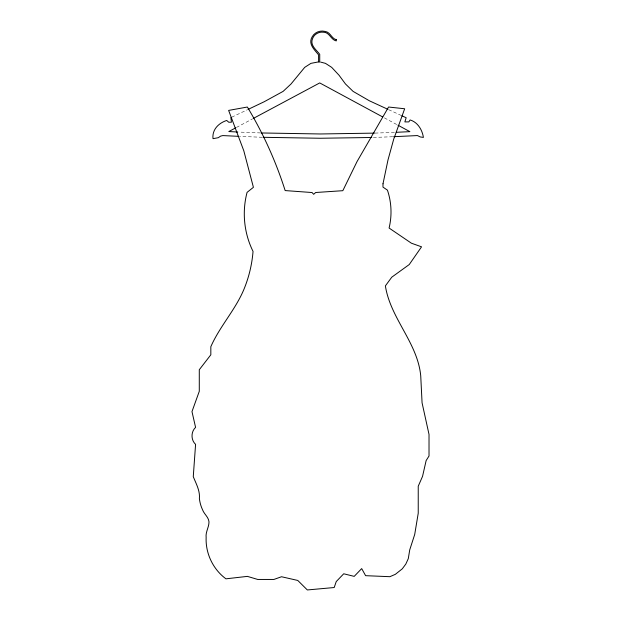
<?xml version="1.0" encoding="UTF-8"?>
<svg xmlns="http://www.w3.org/2000/svg" width="621" height="621" viewBox="0 0 621 621"><rect width="100%" height="100%" fill="white"/><g stroke="black" fill="none" stroke-linecap="round" stroke-linejoin="round"><path stroke-width="0.47" stroke-dasharray="3.1 2.33" d="M236.446 127.46L252.592 118.828M231.742 117.19L247.119 109.87M394.428 132.382L374.494 133.119M392.713 136.744L372.724 137.458M260.517 132.933L239.628 132.102M262.272 137.272L239.434 136.387M388.668 109.676L400.918 115.32M384.383 117.866L397.145 124.759"/><path stroke-width="0.93" d="M235.592 127.918L228.792 131.551L237.781 132.009M253.438 118.37L319.73 82.927L382.683 116.942M247.973 109.467L264.197 101.743L283.122 91.372L291.001 84.014L304.717 67.355L310.935 63.358L318.2 61.96M396.33 132.304L409.899 131.652L397.991 125.217M393.66 136.705L417.444 135.564L420.277 136.946L423.398 137.404C422.28 129.929 417.754 122.197 410.116 119.954L408.843 121.902L404.861 121.902L406.165 117.734L401.795 115.723M374.494 133.119L320.351 133.973L261.464 132.964M371.769 137.489L320.351 138.258L263.226 137.303M238.48 136.333L222.807 135.58L220.571 136.131L218.313 137.691L213.003 138.669C211.994 129.727 218.452 123.16 226.704 120.451L228.738 122.221L231.431 122.221L230.888 117.602M320.669 62.116L325.458 63.358L331.684 67.355L339.043 75.242L345.439 83.928L353.077 91.372L369.425 100.812L387.799 109.273M383.002 183.769L382.978 187.107L387.434 190.142C391.548 202.283 392.123 215.58 389.088 228.039L411.397 243.199L421.55 246.824L409.247 264.546L391.766 277.191L385.385 285.893C390.407 318.441 417.646 342.784 420.735 375.884L422.07 402.819L429.018 434.428L429.018 456.008L426.138 460.565L422.552 476.346L418.236 486.227L418.236 513.202L414.704 534.479L409.728 549.88L408.284 558.652L405.823 564.054L402.284 568.828L395.321 574.347L389.864 576.692L365.614 575.675L361.686 568.595L354.203 576.373L343.731 573.781L336.248 581.551L334.199 587.528L307.333 589.95L297.769 580.449L281.53 576.746L273.9 579.447L257.723 579.447L247.383 576.373L225.943 578.826C213.112 569.403 205.473 553.497 206.141 537.584C205.404 531.941 209.052 527.252 208.998 521.826C208.571 516.982 203.991 514.064 202.477 509.624C200.87 506.131 199.822 502.381 199.395 498.562C200.125 490.652 196.135 483.844 193.271 476.656L195.584 444.372C190.833 439.986 190.833 431.766 195.584 427.38L191.982 411.607L199.287 391.308L199.287 369.728L210.83 354.793L210.83 346.697C220.121 325.544 236.632 308.544 244.899 286.918C249.331 275.553 252.079 263.552 253.042 251.389C244.03 233.279 241.872 211.908 247.08 192.355L253.415 187.325L243.812 150.81L228.629 110.414L247.368 107.029C263.164 133.282 275.879 161.382 285.155 190.577L312.053 192.533L313.683 194.319L315.67 192.502L342.823 190.694L357.021 161.607L388.575 107.029L404.667 108.76L393.698 139.205L387.978 160.008L383.002 183.769M336.31 39.736L336.225 40.932C330.721 39.697 329.549 32.113 323.324 32.183C318.814 31.593 314.079 34.287 312.542 38.618C309.716 45.31 316.361 49.75 319.73 54.306L319.73 62.053L318.596 61.984L318.596 54.896C314.536 49.68 307.667 43.951 312.324 36.546C314.777 32.261 320.188 30.173 324.915 31.399C330.356 31.904 331.404 38.502 336.31 39.736"/></g></svg>
